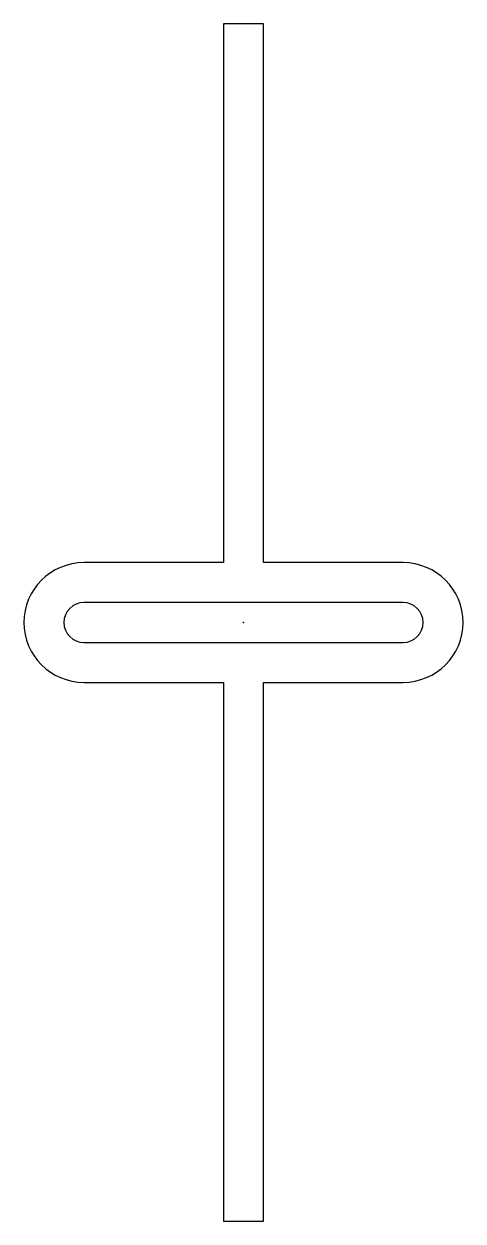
# Model space of a CAD drawing. Header units: millimetres. Extents: x -27 to 28, y -75 to 75.
import ezdxf

# ---------------------------------------------------------------- set-up
doc = ezdxf.new("R2010")
doc.units = ezdxf.units.MM
doc.layers.get('0').update_dxf_attribs({"linetype": 'CONTINUOUS'})

msp = doc.modelspace()

# ---------------------------------------------------------------- linework, layer by layer
for points in [[(20, -7.5, 1), (20, 7.5), (2.5, 7.5), (2.5, 75), (-2.5, 75), (-2.5, 7.5), (-20, 7.5, 1), (-20, -7.5), (-2.5, -7.5), (-2.5, -75), (2.5, -75), (2.5, -7.5)], [(20, 2.5), (-20, 2.5, 1), (-20, -2.5), (20, -2.5, 1)]]:
    msp.add_lwpolyline(points, format="xyb", close=True)
msp.add_point((0, 0))
msp.add_point((0, 0))

doc.saveas('drawing.dxf')
